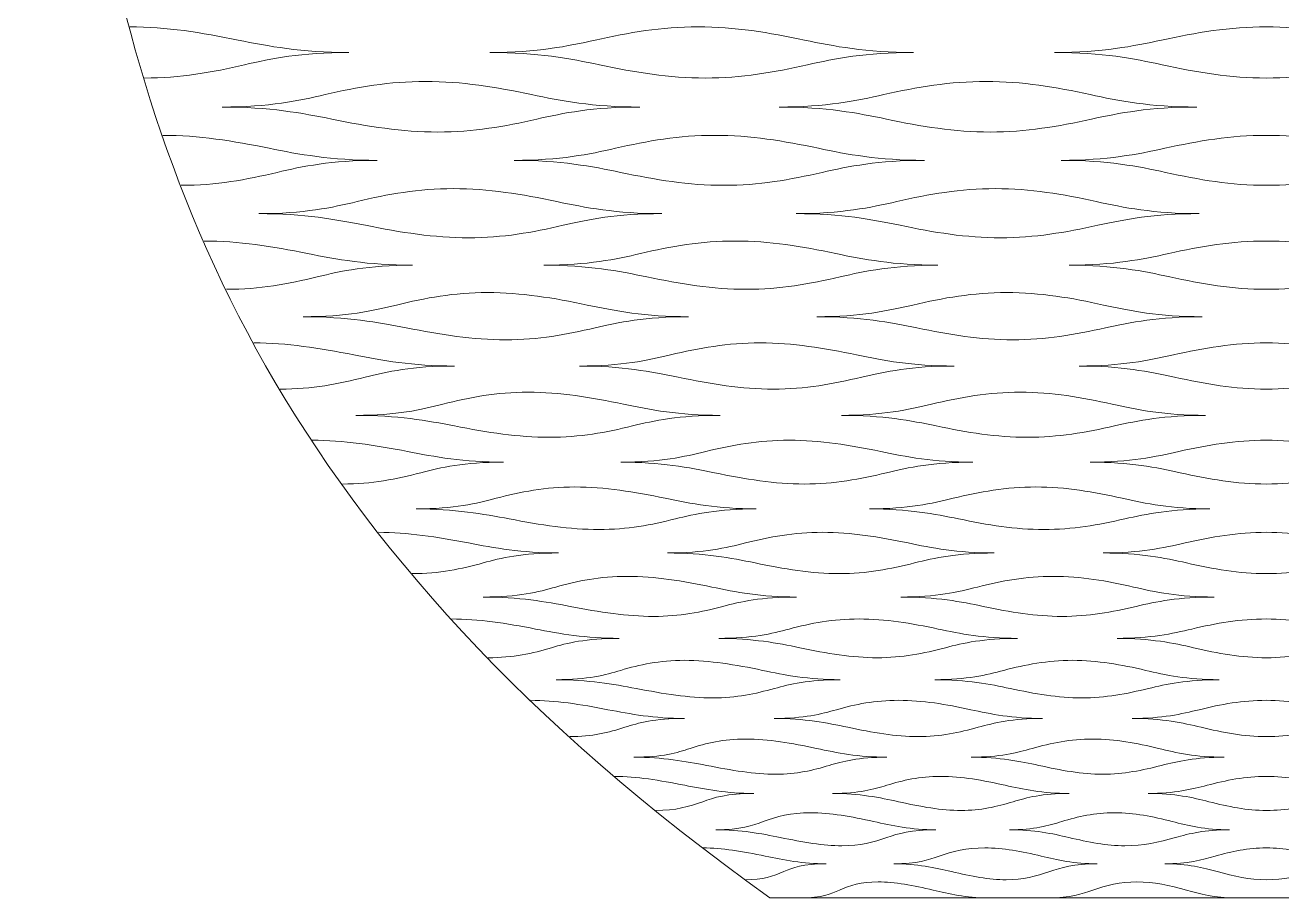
# Model space of a CAD drawing. Header units: centimetres. Extents: x -29.7 to 21.6, y -14.4 to 13.7.
# Drawn here: x 11.61 to 16.66, y -0.26 to 3.24 of the extents above; entities that cross this region are included whole.
import ezdxf

# ---------------------------------------------------------------- set-up
doc = ezdxf.new("R2010")
doc.units = ezdxf.units.CM
doc.header["$MEASUREMENT"] = 0
doc.layers.add('Layer 1', color=7, linetype='Continuous')

msp = doc.modelspace()

# ---------------------------------------------------------------- linework, layer by layer
at = {"layer": 'Layer 1', "color": 1, "lineweight": 9}
for points, knots in [([(11.61165, 9.70732), (11.61165, 6.85878), (11.61165, 5.4345), (11.86091, 4.0102), (11.86091, 4.0102), (12.11013, 2.58594), (12.60865, 1.16166), (14.6026, -0.26262)], [0, 0, 0, 0, 0.3333333, 0.3333333, 0.3333333, 0.3333333, 1, 1, 1, 1]), ([(12.03169, 3.23485), (12.17881, 3.23485), (12.321, 3.21186), (12.46737, 3.18174), (12.46737, 3.18174), (12.58715, 3.15708), (12.72003, 3.1321), (12.91139, 3.1321)], [0, 0, 0, 0, 0.3333333, 0.3333333, 0.3333333, 0.3333333, 1, 1, 1, 1]), ([(14.31417, 3.23485), (14.16705, 3.23485), (14.03466, 3.21186), (13.90116, 3.18174), (13.90116, 3.18174), (13.79191, 3.15708), (13.66971, 3.1321), (13.47835, 3.1321)], [0, 0, 0, 0, 0.3333333, 0.3333333, 0.3333333, 0.3333333, 1, 1, 1, 1]), ([(14.31417, 3.23485), (14.46125, 3.23485), (14.60017, 3.21186), (14.74225, 3.18174), (14.74225, 3.18174), (14.85853, 3.15708), (14.98784, 3.1321), (15.17924, 3.1321)], [0, 0, 0, 0, 0.3333333, 0.3333333, 0.3333333, 0.3333333, 1, 1, 1, 1]), ([(16.59661, 3.23485), (16.44953, 3.23485), (16.31384, 3.21186), (16.17605, 3.18174), (16.17605, 3.18174), (16.0633, 3.15708), (15.93755, 3.1321), (15.74616, 3.1321)], [0, 0, 0, 0, 0.3333333, 0.3333333, 0.3333333, 0.3333333, 1, 1, 1, 1]), ([(16.59661, 3.23485), (16.74371, 3.23485), (16.87937, 3.21186), (17.01716, 3.18174), (17.01716, 3.18174), (17.12991, 3.15708), (17.25569, 3.1321), (17.44705, 3.1321)], [0, 0, 0, 0, 0.3333333, 0.3333333, 0.3333333, 0.3333333, 1, 1, 1, 1]), ([(12.0902, 3.02936), (12.23542, 3.02936), (12.36306, 3.05235), (12.49303, 3.08247), (12.49303, 3.08247), (12.59936, 3.10714), (12.72003, 3.1321), (12.91139, 3.1321)], [0, 0, 0, 0, 0.3333333, 0.3333333, 0.3333333, 0.3333333, 1, 1, 1, 1]), ([(14.34342, 3.02936), (14.19821, 3.02936), (14.06072, 3.05235), (13.91792, 3.08247), (13.91792, 3.08247), (13.80104, 3.10714), (13.66971, 3.1321), (13.47835, 3.1321)], [0, 0, 0, 0, 0.3333333, 0.3333333, 0.3333333, 0.3333333, 1, 1, 1, 1]), ([(14.34342, 3.02936), (14.48861, 3.02936), (14.61958, 3.05235), (14.75377, 3.08247), (14.75377, 3.08247), (14.86364, 3.10714), (14.98784, 3.1321), (15.17924, 3.1321)], [0, 0, 0, 0, 0.3333333, 0.3333333, 0.3333333, 0.3333333, 1, 1, 1, 1]), ([(16.59661, 3.02936), (16.45139, 3.02936), (16.31721, 3.05235), (16.17866, 3.08247), (16.17866, 3.08247), (16.06533, 3.10714), (15.93755, 3.1321), (15.74616, 3.1321)], [0, 0, 0, 0, 0.3333333, 0.3333333, 0.3333333, 0.3333333, 1, 1, 1, 1]), ([(16.59661, 3.02936), (16.74181, 3.02936), (16.87603, 3.05235), (17.01454, 3.08247), (17.01454, 3.08247), (17.12787, 3.10714), (17.25569, 3.1321), (17.44705, 3.1321)], [0, 0, 0, 0, 0.3333333, 0.3333333, 0.3333333, 0.3333333, 1, 1, 1, 1]), ([(12.40293, 2.91289), (12.59167, 2.91289), (12.71034, 2.93786), (12.81628, 2.96254), (12.81628, 2.96254), (12.94572, 2.99265), (13.07461, 3.01564), (13.21969, 3.01566), (13.21969, 3.01566), (13.36477, 3.01566), (13.50351, 2.99266), (13.64585, 2.96254), (13.64585, 2.96254), (13.76233, 2.93786), (13.89167, 2.91289), (14.08042, 2.91289)], [0, 0, 0, 0, 0.2, 0.2, 0.2, 0.2, 0.4, 0.4, 0.4, 0.4, 0.6, 0.6, 0.6, 0.6, 1, 1, 1, 1]), ([(14.63955, 2.91289), (14.8283, 2.91289), (14.95053, 2.93786), (15.05998, 2.96254), (15.05998, 2.96254), (15.19374, 2.99265), (15.3259, 3.01564), (15.47095, 3.01566), (15.47095, 3.01566), (15.61606, 3.01566), (15.75152, 2.99266), (15.88954, 2.96254), (15.88954, 2.96254), (16.00249, 2.93786), (16.12829, 2.91289), (16.31704, 2.91289)], [0, 0, 0, 0, 0.2, 0.2, 0.2, 0.2, 0.4, 0.4, 0.4, 0.4, 0.6, 0.6, 0.6, 0.6, 1, 1, 1, 1]), ([(12.40293, 2.91289), (12.59167, 2.91289), (12.72465, 2.8885), (12.84312, 2.86444), (12.84312, 2.86444), (12.98788, 2.83501), (13.12618, 2.81258), (13.26915, 2.81254), (13.26915, 2.81254), (13.41213, 2.81254), (13.53814, 2.83501), (13.6668, 2.86444), (13.6668, 2.86444), (13.77205, 2.8885), (13.89167, 2.91289), (14.08042, 2.91289)], [0, 0, 0, 0, 0.2, 0.2, 0.2, 0.2, 0.4, 0.4, 0.4, 0.4, 0.6, 0.6, 0.6, 0.6, 1, 1, 1, 1]), ([(14.63955, 2.91289), (14.8283, 2.91289), (14.95682, 2.8885), (15.07088, 2.86444), (15.07088, 2.86444), (15.21026, 2.83501), (15.34445, 2.81258), (15.48744, 2.81254), (15.48744, 2.81254), (15.6304, 2.81254), (15.76053, 2.83501), (15.89459, 2.86444), (15.89459, 2.86444), (16.00425, 2.8885), (16.12829, 2.91289), (16.31704, 2.91289)], [0, 0, 0, 0, 0.2, 0.2, 0.2, 0.2, 0.4, 0.4, 0.4, 0.4, 0.6, 0.6, 0.6, 0.6, 1, 1, 1, 1]), ([(12.16493, 2.79919), (12.30771, 2.79919), (12.4476, 2.77674), (12.59176, 2.74731), (12.59176, 2.74731), (12.70972, 2.72323), (12.84024, 2.69884), (13.02568, 2.69884)], [0, 0, 0, 0, 0.3333333, 0.3333333, 0.3333333, 0.3333333, 1, 1, 1, 1]), ([(14.38076, 2.79919), (14.23797, 2.79919), (14.11039, 2.77674), (13.98236, 2.74731), (13.98236, 2.74731), (13.87759, 2.72323), (13.76047, 2.69884), (13.57506, 2.69884)], [0, 0, 0, 0, 0.3333333, 0.3333333, 0.3333333, 0.3333333, 1, 1, 1, 1]), ([(14.38076, 2.79919), (14.52356, 2.79919), (14.65935, 2.77674), (14.79811, 2.74731), (14.79811, 2.74731), (14.91169, 2.72323), (15.03772, 2.69884), (15.22316, 2.69884)], [0, 0, 0, 0, 0.3333333, 0.3333333, 0.3333333, 0.3333333, 1, 1, 1, 1]), ([(16.59661, 2.79919), (16.45381, 2.79919), (16.32214, 2.77674), (16.18874, 2.74731), (16.18874, 2.74731), (16.07956, 2.72323), (15.95798, 2.69884), (15.77254, 2.69884)], [0, 0, 0, 0, 0.3333333, 0.3333333, 0.3333333, 0.3333333, 1, 1, 1, 1]), ([(16.59661, 2.79919), (16.73943, 2.79919), (16.87109, 2.77674), (17.00449, 2.74731), (17.00449, 2.74731), (17.11367, 2.72323), (17.23522, 2.69884), (17.42066, 2.69884)], [0, 0, 0, 0, 0.3333333, 0.3333333, 0.3333333, 0.3333333, 1, 1, 1, 1]), ([(12.23827, 2.5985), (12.3787, 2.5985), (12.50035, 2.62095), (12.62391, 2.65039), (12.62391, 2.65039), (12.72504, 2.67447), (12.84024, 2.69884), (13.02568, 2.69884)], [0, 0, 0, 0, 0.3333333, 0.3333333, 0.3333333, 0.3333333, 1, 1, 1, 1]), ([(14.41742, 2.5985), (14.27702, 2.5985), (14.14306, 2.62095), (14.00335, 2.65039), (14.00335, 2.65039), (13.88905, 2.67447), (13.76047, 2.69884), (13.57506, 2.69884)], [0, 0, 0, 0, 0.3333333, 0.3333333, 0.3333333, 0.3333333, 1, 1, 1, 1]), ([(14.41742, 2.5985), (14.55789, 2.5985), (14.68363, 2.62095), (14.81255, 2.65039), (14.81255, 2.65039), (14.91806, 2.67447), (15.03772, 2.69884), (15.22316, 2.69884)], [0, 0, 0, 0, 0.3333333, 0.3333333, 0.3333333, 0.3333333, 1, 1, 1, 1]), ([(16.59661, 2.5985), (16.45617, 2.5985), (16.32633, 2.62095), (16.19202, 2.65039), (16.19202, 2.65039), (16.08209, 2.67447), (15.95798, 2.69884), (15.77254, 2.69884)], [0, 0, 0, 0, 0.3333333, 0.3333333, 0.3333333, 0.3333333, 1, 1, 1, 1]), ([(16.59661, 2.5985), (16.73707, 2.5985), (16.8669, 2.62095), (17.00122, 2.65039), (17.00122, 2.65039), (17.11112, 2.67447), (17.23522, 2.69884), (17.42066, 2.69884)], [0, 0, 0, 0, 0.3333333, 0.3333333, 0.3333333, 0.3333333, 1, 1, 1, 1]), ([(12.54965, 2.4848), (12.73178, 2.4848), (12.84446, 2.50919), (12.9451, 2.53327), (12.9451, 2.53327), (13.06803, 2.56268), (13.19122, 2.58515), (13.3315, 2.58515), (13.3315, 2.58515), (13.47176, 2.58515), (13.6073, 2.5627), (13.74642, 2.53327), (13.74642, 2.53327), (13.86022, 2.50919), (13.98629, 2.4848), (14.16842, 2.4848)], [0, 0, 0, 0, 0.2, 0.2, 0.2, 0.2, 0.4, 0.4, 0.4, 0.4, 0.6, 0.6, 0.6, 0.6, 1, 1, 1, 1]), ([(14.70805, 2.4848), (14.89015, 2.4848), (15.00731, 2.50919), (15.11235, 2.53327), (15.11235, 2.53327), (15.24067, 2.56268), (15.36795, 2.58515), (15.50823, 2.58515), (15.50823, 2.58515), (15.6485, 2.58515), (15.7799, 2.5627), (15.91363, 2.53327), (15.91363, 2.53327), (16.02307, 2.50919), (16.14469, 2.4848), (16.32683, 2.4848)], [0, 0, 0, 0, 0.2, 0.2, 0.2, 0.2, 0.4, 0.4, 0.4, 0.4, 0.6, 0.6, 0.6, 0.6, 1, 1, 1, 1]), ([(12.54965, 2.4848), (12.73178, 2.4848), (12.86213, 2.46124), (12.97826, 2.43796), (12.97826, 2.43796), (13.12013, 2.40949), (13.25491, 2.38782), (13.39256, 2.38782), (13.39256, 2.38782), (13.53022, 2.3878), (13.65004, 2.40949), (13.77225, 2.43796), (13.77225, 2.43796), (13.87226, 2.46124), (13.98629, 2.4848), (14.16842, 2.4848)], [0, 0, 0, 0, 0.2, 0.2, 0.2, 0.2, 0.4, 0.4, 0.4, 0.4, 0.6, 0.6, 0.6, 0.6, 1, 1, 1, 1]), ([(14.70805, 2.4848), (14.89015, 2.4848), (15.01508, 2.46124), (15.12579, 2.43796), (15.12579, 2.43796), (15.26113, 2.40949), (15.39092, 2.38782), (15.52858, 2.38782), (15.52858, 2.38782), (15.66623, 2.3878), (15.79106, 2.40949), (15.91985, 2.43796), (15.91985, 2.43796), (16.0252, 2.46124), (16.14469, 2.4848), (16.32683, 2.4848)], [0, 0, 0, 0, 0.2, 0.2, 0.2, 0.2, 0.4, 0.4, 0.4, 0.4, 0.6, 0.6, 0.6, 0.6, 1, 1, 1, 1]), ([(12.33056, 2.37487), (12.46805, 2.37487), (12.60473, 2.35317), (12.74589, 2.32473), (12.74589, 2.32473), (12.86142, 2.30146), (12.98873, 2.27788), (13.1668, 2.27788)], [0, 0, 0, 0, 0.3333333, 0.3333333, 0.3333333, 0.3333333, 1, 1, 1, 1]), ([(14.4636, 2.37487), (14.32611, 2.37487), (14.20442, 2.35317), (14.083, 2.32473), (14.083, 2.32473), (13.98358, 2.30146), (13.87259, 2.27788), (13.69448, 2.27788)], [0, 0, 0, 0, 0.3333333, 0.3333333, 0.3333333, 0.3333333, 1, 1, 1, 1]), ([(14.4636, 2.37487), (14.60106, 2.37487), (14.73275, 2.35317), (14.86733, 2.32473), (14.86733, 2.32473), (14.97747, 2.30146), (15.09935, 2.27788), (15.27746, 2.27788)], [0, 0, 0, 0, 0.3333333, 0.3333333, 0.3333333, 0.3333333, 1, 1, 1, 1]), ([(16.59661, 2.37487), (16.45915, 2.37487), (16.33246, 2.35317), (16.20442, 2.32473), (16.20442, 2.32473), (16.09966, 2.30146), (15.98321, 2.27788), (15.80514, 2.27788)], [0, 0, 0, 0, 0.3333333, 0.3333333, 0.3333333, 0.3333333, 1, 1, 1, 1]), ([(16.59661, 2.37487), (16.73409, 2.37487), (16.86078, 2.35317), (16.98878, 2.32473), (16.98878, 2.32473), (17.09354, 2.30146), (17.20999, 2.27788), (17.3881, 2.27788)], [0, 0, 0, 0, 0.3333333, 0.3333333, 0.3333333, 0.3333333, 1, 1, 1, 1]), ([(12.42011, 2.18089), (12.55465, 2.18089), (12.66914, 2.20258), (12.78512, 2.23103), (12.78512, 2.23103), (12.88004, 2.25429), (12.98873, 2.27788), (13.1668, 2.27788)], [0, 0, 0, 0, 0.3333333, 0.3333333, 0.3333333, 0.3333333, 1, 1, 1, 1]), ([(14.50834, 2.18089), (14.37376, 2.18089), (14.24428, 2.20258), (14.1086, 2.23103), (14.1086, 2.23103), (13.99755, 2.25429), (13.87259, 2.27788), (13.69448, 2.27788)], [0, 0, 0, 0, 0.3333333, 0.3333333, 0.3333333, 0.3333333, 1, 1, 1, 1]), ([(14.50834, 2.18089), (14.64295, 2.18089), (14.76238, 2.20258), (14.88498, 2.23103), (14.88498, 2.23103), (14.98526, 2.25429), (15.09935, 2.27788), (15.27746, 2.27788)], [0, 0, 0, 0, 0.3333333, 0.3333333, 0.3333333, 0.3333333, 1, 1, 1, 1]), ([(16.59661, 2.18089), (16.46203, 2.18089), (16.33756, 2.20258), (16.20842, 2.23103), (16.20842, 2.23103), (16.10277, 2.25429), (15.98321, 2.27788), (15.80514, 2.27788)], [0, 0, 0, 0, 0.3333333, 0.3333333, 0.3333333, 0.3333333, 1, 1, 1, 1]), ([(16.59661, 2.18089), (16.73121, 2.18089), (16.85567, 2.20258), (16.98479, 2.23103), (16.98479, 2.23103), (17.09047, 2.25429), (17.20999, 2.27788), (17.3881, 2.27788)], [0, 0, 0, 0, 0.3333333, 0.3333333, 0.3333333, 0.3333333, 1, 1, 1, 1]), ([(12.72866, 2.07095), (12.90271, 2.07095), (13.00836, 2.09451), (13.10269, 2.11781), (13.10269, 2.11781), (13.21792, 2.14623), (13.33427, 2.16796), (13.46866, 2.16796), (13.46866, 2.16796), (13.60307, 2.16796), (13.73445, 2.14626), (13.86939, 2.11781), (13.86939, 2.11781), (13.97984, 2.09451), (14.10176, 2.07095), (14.27583, 2.07095)], [0, 0, 0, 0, 0.2, 0.2, 0.2, 0.2, 0.4, 0.4, 0.4, 0.4, 0.6, 0.6, 0.6, 0.6, 1, 1, 1, 1]), ([(14.79157, 2.07095), (14.96566, 2.07095), (15.0767, 2.09451), (15.1764, 2.11781), (15.1764, 2.11781), (15.2982, 2.14623), (15.41957, 2.16796), (15.55392, 2.16796), (15.55392, 2.16796), (15.68833, 2.16796), (15.81469, 2.14626), (15.94312, 2.11781), (15.94312, 2.11781), (16.04818, 2.09451), (16.16469, 2.07095), (16.33874, 2.07095)], [0, 0, 0, 0, 0.2, 0.2, 0.2, 0.2, 0.4, 0.4, 0.4, 0.4, 0.6, 0.6, 0.6, 0.6, 1, 1, 1, 1]), ([(12.72866, 2.07095), (12.90271, 2.07095), (13.02951, 2.04839), (13.14242, 2.02611), (13.14242, 2.02611), (13.28037, 1.9989), (13.41063, 1.97814), (13.54187, 1.97814), (13.54187, 1.97814), (13.67311, 1.97814), (13.7857, 1.99889), (13.90041, 2.02611), (13.90041, 2.02611), (13.99427, 2.04839), (14.10176, 2.07095), (14.27583, 2.07095)], [0, 0, 0, 0, 0.2, 0.2, 0.2, 0.2, 0.4, 0.4, 0.4, 0.4, 0.6, 0.6, 0.6, 0.6, 1, 1, 1, 1]), ([(14.79157, 2.07095), (14.96566, 2.07095), (15.08599, 2.04839), (15.19255, 2.02611), (15.19255, 2.02611), (15.32275, 1.9989), (15.44712, 1.97814), (15.57836, 1.97814), (15.57836, 1.97814), (15.7096, 1.97814), (15.82808, 1.99889), (15.95055, 2.02611), (15.95055, 2.02611), (16.05076, 2.04839), (16.16469, 2.07095), (16.33874, 2.07095)], [0, 0, 0, 0, 0.2, 0.2, 0.2, 0.2, 0.4, 0.4, 0.4, 0.4, 0.6, 0.6, 0.6, 0.6, 1, 1, 1, 1]), ([(12.53072, 1.96575), (12.66174, 1.96575), (12.79425, 1.94498), (12.93133, 1.91778), (12.93133, 1.91778), (13.04351, 1.8955), (13.16671, 1.87294), (13.33601, 1.87294)], [0, 0, 0, 0, 0.3333333, 0.3333333, 0.3333333, 0.3333333, 1, 1, 1, 1]), ([(14.56366, 1.96575), (14.43264, 1.96575), (14.31786, 1.94498), (14.20403, 1.91778), (14.20403, 1.91778), (14.11089, 1.8955), (14.007, 1.87294), (13.83767, 1.87294)], [0, 0, 0, 0, 0.3333333, 0.3333333, 0.3333333, 0.3333333, 1, 1, 1, 1]), ([(14.56366, 1.96575), (14.6947, 1.96575), (14.82129, 1.94498), (14.95063, 1.91778), (14.95063, 1.91778), (15.05644, 1.8955), (15.17322, 1.87294), (15.34255, 1.87294)], [0, 0, 0, 0, 0.3333333, 0.3333333, 0.3333333, 0.3333333, 1, 1, 1, 1]), ([(16.59661, 1.96575), (16.46559, 1.96575), (16.34489, 1.94498), (16.22334, 1.91778), (16.22334, 1.91778), (16.12381, 1.8955), (16.01349, 1.87294), (15.84418, 1.87294)], [0, 0, 0, 0, 0.3333333, 0.3333333, 0.3333333, 0.3333333, 1, 1, 1, 1]), ([(16.59661, 1.96575), (16.72761, 1.96575), (16.84831, 1.94498), (16.9699, 1.91778), (16.9699, 1.91778), (17.06939, 1.8955), (17.17975, 1.87294), (17.34905, 1.87294)], [0, 0, 0, 0, 0.3333333, 0.3333333, 0.3333333, 0.3333333, 1, 1, 1, 1]), ([(12.63648, 1.78011), (12.76408, 1.78011), (12.87032, 1.80088), (12.9777, 1.8281), (12.9777, 1.8281), (13.06557, 1.85036), (13.16671, 1.87294), (13.33601, 1.87294)], [0, 0, 0, 0, 0.3333333, 0.3333333, 0.3333333, 0.3333333, 1, 1, 1, 1]), ([(14.61654, 1.78011), (14.4889, 1.78011), (14.36492, 1.80088), (14.23431, 1.8281), (14.23431, 1.8281), (14.12738, 1.85036), (14.007, 1.87294), (13.83767, 1.87294)], [0, 0, 0, 0, 0.3333333, 0.3333333, 0.3333333, 0.3333333, 1, 1, 1, 1]), ([(14.61654, 1.78011), (14.74415, 1.78011), (14.8563, 1.80088), (14.97145, 1.8281), (14.97145, 1.8281), (15.06563, 1.85036), (15.17322, 1.87294), (15.34255, 1.87294)], [0, 0, 0, 0, 0.3333333, 0.3333333, 0.3333333, 0.3333333, 1, 1, 1, 1]), ([(16.59661, 1.78011), (16.469, 1.78011), (16.35092, 1.80088), (16.22802, 1.8281), (16.22802, 1.8281), (16.12748, 1.85036), (16.01349, 1.87294), (15.84418, 1.87294)], [0, 0, 0, 0, 0.3333333, 0.3333333, 0.3333333, 0.3333333, 1, 1, 1, 1]), ([(16.59661, 1.78011), (16.72421, 1.78011), (16.84229, 1.80088), (16.96519, 1.8281), (16.96519, 1.8281), (17.06573, 1.85036), (17.17975, 1.87294), (17.34905, 1.87294)], [0, 0, 0, 0, 0.3333333, 0.3333333, 0.3333333, 0.3333333, 1, 1, 1, 1]), ([(12.94016, 1.67491), (13.10472, 1.67491), (13.20225, 1.69746), (13.28944, 1.71975), (13.28944, 1.71975), (13.39591, 1.74697), (13.5044, 1.76774), (13.63177, 1.76774), (13.63177, 1.76774), (13.75916, 1.76774), (13.88538, 1.74697), (14.01515, 1.71975), (14.01515, 1.71975), (14.12135, 1.69746), (14.23817, 1.67491), (14.40273, 1.67491)], [0, 0, 0, 0, 0.2, 0.2, 0.2, 0.2, 0.4, 0.4, 0.4, 0.4, 0.6, 0.6, 0.6, 0.6, 1, 1, 1, 1]), ([(14.89028, 1.67491), (15.05484, 1.67491), (15.15878, 1.69746), (15.25232, 1.71975), (15.25232, 1.71975), (15.36654, 1.74697), (15.48093, 1.76774), (15.60831, 1.76774), (15.60831, 1.76774), (15.73569, 1.76774), (15.856, 1.74697), (15.97804, 1.71975), (15.97804, 1.71975), (16.0779, 1.69746), (16.18829, 1.67491), (16.35285, 1.67491)], [0, 0, 0, 0, 0.2, 0.2, 0.2, 0.2, 0.4, 0.4, 0.4, 0.4, 0.6, 0.6, 0.6, 0.6, 1, 1, 1, 1]), ([(12.94016, 1.67491), (13.10472, 1.67491), (13.22686, 1.6535), (13.33558, 1.63239), (13.33558, 1.63239), (13.46843, 1.60657), (13.59309, 1.58688), (13.71681, 1.58687), (13.71681, 1.58687), (13.84054, 1.58687), (13.94492, 1.60657), (14.05119, 1.63239), (14.05119, 1.63239), (14.13811, 1.65353), (14.23817, 1.67491), (14.40273, 1.67491)], [0, 0, 0, 0, 0.2, 0.2, 0.2, 0.2, 0.4, 0.4, 0.4, 0.4, 0.6, 0.6, 0.6, 0.6, 1, 1, 1, 1]), ([(14.89028, 1.67491), (15.05484, 1.67491), (15.16962, 1.6535), (15.27107, 1.63239), (15.27107, 1.63239), (15.39502, 1.60657), (15.51294, 1.58688), (15.63665, 1.58687), (15.63665, 1.58687), (15.7604, 1.58687), (15.87154, 1.60657), (15.98668, 1.63239), (15.98668, 1.63239), (16.08087, 1.65353), (16.18829, 1.67491), (16.35285, 1.67491)], [0, 0, 0, 0, 0.2, 0.2, 0.2, 0.2, 0.4, 0.4, 0.4, 0.4, 0.6, 0.6, 0.6, 0.6, 1, 1, 1, 1]), ([(12.76496, 1.57515), (12.88845, 1.57515), (13.01567, 1.55544), (13.14756, 1.52962), (13.14756, 1.52962), (13.25543, 1.5085), (13.37345, 1.48709), (13.53257, 1.48709)], [0, 0, 0, 0, 0.3333333, 0.3333333, 0.3333333, 0.3333333, 1, 1, 1, 1]), ([(14.68078, 1.57515), (14.55734, 1.57515), (14.45042, 1.55544), (14.34516, 1.52962), (14.34516, 1.52962), (14.25905, 1.5085), (14.16306, 1.48709), (14.00396, 1.48709)], [0, 0, 0, 0, 0.3333333, 0.3333333, 0.3333333, 0.3333333, 1, 1, 1, 1]), ([(14.68078, 1.57515), (14.80427, 1.57515), (14.92471, 1.55544), (15.04771, 1.52962), (15.04771, 1.52962), (15.14834, 1.5085), (15.25903, 1.48709), (15.41812, 1.48709)], [0, 0, 0, 0, 0.3333333, 0.3333333, 0.3333333, 0.3333333, 1, 1, 1, 1]), ([(16.59661, 1.57515), (16.47315, 1.57515), (16.35946, 1.55544), (16.24533, 1.52962), (16.24533, 1.52962), (16.15196, 1.5085), (16.04864, 1.48709), (15.88954, 1.48709)], [0, 0, 0, 0, 0.3333333, 0.3333333, 0.3333333, 0.3333333, 1, 1, 1, 1]), ([(16.59661, 1.57515), (16.72008, 1.57515), (16.83378, 1.55544), (16.94787, 1.52962), (16.94787, 1.52962), (17.04128, 1.5085), (17.14458, 1.48709), (17.30369, 1.48709)], [0, 0, 0, 0, 0.3333333, 0.3333333, 0.3333333, 0.3333333, 1, 1, 1, 1]), ([(12.88599, 1.39907), (13.00558, 1.39907), (13.10269, 1.41876), (13.20058, 1.44458), (13.20058, 1.44458), (13.28066, 1.46571), (13.37345, 1.48709), (13.53257, 1.48709)], [0, 0, 0, 0, 0.3333333, 0.3333333, 0.3333333, 0.3333333, 1, 1, 1, 1]), ([(14.7413, 1.39907), (14.62175, 1.39907), (14.50428, 1.41876), (14.37978, 1.44458), (14.37978, 1.44458), (14.27793, 1.46571), (14.16306, 1.48709), (14.00396, 1.48709)], [0, 0, 0, 0, 0.3333333, 0.3333333, 0.3333333, 0.3333333, 1, 1, 1, 1]), ([(14.7413, 1.39907), (14.86086, 1.39907), (14.9648, 1.41876), (15.07153, 1.44458), (15.07153, 1.44458), (15.15889, 1.46571), (15.25903, 1.48709), (15.41812, 1.48709)], [0, 0, 0, 0, 0.3333333, 0.3333333, 0.3333333, 0.3333333, 1, 1, 1, 1]), ([(16.59661, 1.39907), (16.47705, 1.39907), (16.36636, 1.41876), (16.25074, 1.44458), (16.25074, 1.44458), (16.15612, 1.46571), (16.04864, 1.48709), (15.88954, 1.48709)], [0, 0, 0, 0, 0.3333333, 0.3333333, 0.3333333, 0.3333333, 1, 1, 1, 1]), ([(16.59661, 1.39907), (16.71618, 1.39907), (16.82688, 1.41876), (16.94247, 1.44458), (16.94247, 1.44458), (17.03709, 1.46571), (17.14458, 1.48709), (17.30369, 1.48709)], [0, 0, 0, 0, 0.3333333, 0.3333333, 0.3333333, 0.3333333, 1, 1, 1, 1]), ([(13.18222, 1.29929), (13.33585, 1.29929), (13.42454, 1.32069), (13.50381, 1.34183), (13.50381, 1.34183), (13.60068, 1.36766), (13.70037, 1.38732), (13.81967, 1.38734), (13.81967, 1.38734), (13.93899, 1.38734), (14.05902, 1.36766), (14.18252, 1.34183), (14.18252, 1.34183), (14.28356, 1.32069), (14.39428, 1.29929), (14.54797, 1.29929)], [0, 0, 0, 0, 0.2, 0.2, 0.2, 0.2, 0.4, 0.4, 0.4, 0.4, 0.6, 0.6, 0.6, 0.6, 1, 1, 1, 1]), ([(15.00323, 1.29929), (15.15688, 1.29929), (15.25291, 1.32069), (15.33944, 1.34183), (15.33944, 1.34183), (15.44516, 1.36766), (15.55165, 1.38732), (15.67095, 1.38734), (15.67095, 1.38734), (15.79028, 1.38734), (15.90352, 1.36766), (16.01813, 1.34183), (16.01813, 1.34183), (16.11194, 1.32069), (16.21532, 1.29929), (16.36899, 1.29929)], [0, 0, 0, 0, 0.2, 0.2, 0.2, 0.2, 0.4, 0.4, 0.4, 0.4, 0.6, 0.6, 0.6, 0.6, 1, 1, 1, 1]), ([(13.18222, 1.29929), (13.33585, 1.29929), (13.45226, 1.27913), (13.55585, 1.25923), (13.55585, 1.25923), (13.68241, 1.23491), (13.80036, 1.21635), (13.91557, 1.21635), (13.91557, 1.21635), (14.03073, 1.21635), (14.12613, 1.23491), (14.22311, 1.25923), (14.22311, 1.25923), (14.30244, 1.27913), (14.39428, 1.29929), (14.54797, 1.29929)], [0, 0, 0, 0, 0.2, 0.2, 0.2, 0.2, 0.4, 0.4, 0.4, 0.4, 0.6, 0.6, 0.6, 0.6, 1, 1, 1, 1]), ([(15.00323, 1.29929), (15.15688, 1.29929), (15.26509, 1.27913), (15.36059, 1.25923), (15.36059, 1.25923), (15.4773, 1.23491), (15.58772, 1.21635), (15.70289, 1.21635), (15.70289, 1.21635), (15.8181, 1.21635), (15.92103, 1.23491), (16.02785, 1.25923), (16.02785, 1.25923), (16.1153, 1.27913), (16.21532, 1.29929), (16.36899, 1.29929)], [0, 0, 0, 0, 0.2, 0.2, 0.2, 0.2, 0.4, 0.4, 0.4, 0.4, 0.6, 0.6, 0.6, 0.6, 1, 1, 1, 1]), ([(13.03089, 1.20528), (13.14576, 1.20528), (13.26659, 1.18675), (13.39207, 1.16241), (13.39207, 1.16241), (13.49474, 1.14252), (13.60658, 1.12235), (13.75415, 1.12235)], [0, 0, 0, 0, 0.3333333, 0.3333333, 0.3333333, 0.3333333, 1, 1, 1, 1]), ([(14.81376, 1.20528), (14.69885, 1.20528), (14.60063, 1.18675), (14.50477, 1.16241), (14.50477, 1.16241), (14.42632, 1.14252), (14.33907, 1.12235), (14.19144, 1.12235)], [0, 0, 0, 0, 0.3333333, 0.3333333, 0.3333333, 0.3333333, 1, 1, 1, 1]), ([(14.81376, 1.20528), (14.92864, 1.20528), (15.04191, 1.18675), (15.15751, 1.16241), (15.15751, 1.16241), (15.25213, 1.14252), (15.35575, 1.12235), (15.50338, 1.12235)], [0, 0, 0, 0, 0.3333333, 0.3333333, 0.3333333, 0.3333333, 1, 1, 1, 1]), ([(16.59661, 1.20528), (16.4817, 1.20528), (16.37599, 1.18675), (16.27024, 1.16241), (16.27024, 1.16241), (16.18374, 1.14252), (16.08827, 1.12235), (15.94067, 1.12235)], [0, 0, 0, 0, 0.3333333, 0.3333333, 0.3333333, 0.3333333, 1, 1, 1, 1]), ([(16.59661, 1.20528), (16.71151, 1.20528), (16.81728, 1.18675), (16.923, 1.16241), (16.923, 1.16241), (17.0095, 1.14252), (17.10493, 1.12235), (17.25254, 1.12235)], [0, 0, 0, 0, 0.3333333, 0.3333333, 0.3333333, 0.3333333, 1, 1, 1, 1]), ([(13.16552, 1.03941), (13.27608, 1.03941), (13.36344, 1.05798), (13.45108, 1.0823), (13.45108, 1.0823), (13.52283, 1.10219), (13.60658, 1.12235), (13.75415, 1.12235)], [0, 0, 0, 0, 0.3333333, 0.3333333, 0.3333333, 0.3333333, 1, 1, 1, 1]), ([(14.88109, 1.03941), (14.7705, 1.03941), (14.66055, 1.05798), (14.5433, 1.0823), (14.5433, 1.0823), (14.44737, 1.10219), (14.33907, 1.12235), (14.19144, 1.12235)], [0, 0, 0, 0, 0.3333333, 0.3333333, 0.3333333, 0.3333333, 1, 1, 1, 1]), ([(14.88109, 1.03941), (14.99164, 1.03941), (15.08653, 1.05798), (15.18402, 1.0823), (15.18402, 1.0823), (15.26384, 1.10219), (15.35575, 1.12235), (15.50338, 1.12235)], [0, 0, 0, 0, 0.3333333, 0.3333333, 0.3333333, 0.3333333, 1, 1, 1, 1]), ([(16.59661, 1.03941), (16.48605, 1.03941), (16.38364, 1.05798), (16.27627, 1.0823), (16.27627, 1.0823), (16.18838, 1.10219), (16.08827, 1.12235), (15.94067, 1.12235)], [0, 0, 0, 0, 0.3333333, 0.3333333, 0.3333333, 0.3333333, 1, 1, 1, 1]), ([(16.59661, 1.03941), (16.70716, 1.03941), (16.80956, 1.05798), (16.91695, 1.0823), (16.91695, 1.0823), (17.00485, 1.10219), (17.10493, 1.12235), (17.25254, 1.12235)], [0, 0, 0, 0, 0.3333333, 0.3333333, 0.3333333, 0.3333333, 1, 1, 1, 1]), ([(13.45151, 0.9454), (13.59306, 0.9454), (13.67223, 0.96558), (13.74306, 0.98546), (13.74306, 0.98546), (13.82959, 1.0098), (13.91976, 1.02836), (14.03001, 1.02836), (14.03001, 1.02836), (14.14028, 1.02836), (14.25309, 1.0098), (14.36925, 0.98546), (14.36925, 0.98546), (14.46429, 0.96558), (14.56801, 0.9454), (14.70956, 0.9454)], [0, 0, 0, 0, 0.2, 0.2, 0.2, 0.2, 0.4, 0.4, 0.4, 0.4, 0.6, 0.6, 0.6, 0.6, 1, 1, 1, 1]), ([(15.1289, 0.9454), (15.27045, 0.9454), (15.35781, 0.96558), (15.43668, 0.98546), (15.43668, 0.98546), (15.5331, 1.0098), (15.63079, 1.02836), (15.74106, 1.02836), (15.74106, 1.02836), (15.85135, 1.02836), (15.9566, 1.0098), (16.06291, 0.98546), (16.06291, 0.98546), (16.14987, 0.96558), (16.2454, 0.9454), (16.38691, 0.9454)], [0, 0, 0, 0, 0.2, 0.2, 0.2, 0.2, 0.4, 0.4, 0.4, 0.4, 0.6, 0.6, 0.6, 0.6, 1, 1, 1, 1]), ([(13.45151, 0.9454), (13.59306, 0.9454), (13.70267, 0.92649), (13.80023, 0.90782), (13.80023, 0.90782), (13.91939, 0.88499), (14.02965, 0.86758), (14.1354, 0.86758), (14.1354, 0.86758), (14.24115, 0.86758), (14.32686, 0.88497), (14.41389, 0.90782), (14.41389, 0.90782), (14.48507, 0.92649), (14.56801, 0.9454), (14.70956, 0.9454)], [0, 0, 0, 0, 0.2, 0.2, 0.2, 0.2, 0.4, 0.4, 0.4, 0.4, 0.6, 0.6, 0.6, 0.6, 1, 1, 1, 1]), ([(15.1289, 0.9454), (15.27045, 0.9454), (15.37119, 0.92649), (15.45992, 0.90782), (15.45992, 0.90782), (15.56838, 0.88499), (15.67046, 0.86758), (15.77621, 0.86758), (15.77621, 0.86758), (15.88195, 0.86758), (15.97585, 0.88497), (16.07357, 0.90782), (16.07357, 0.90782), (16.15354, 0.92649), (16.2454, 0.9454), (16.38691, 0.9454)], [0, 0, 0, 0, 0.2, 0.2, 0.2, 0.2, 0.4, 0.4, 0.4, 0.4, 0.6, 0.6, 0.6, 0.6, 1, 1, 1, 1]), ([(13.32478, 0.85719), (13.4302, 0.85719), (13.54357, 0.83979), (13.66153, 0.81696), (13.66153, 0.81696), (13.75811, 0.79828), (13.86277, 0.77936), (13.99771, 0.77936)], [0, 0, 0, 0, 0.3333333, 0.3333333, 0.3333333, 0.3333333, 1, 1, 1, 1]), ([(14.96068, 0.85719), (14.8553, 0.85719), (14.76647, 0.83979), (14.68069, 0.81696), (14.68069, 0.81696), (14.61049, 0.79828), (14.5325, 0.77936), (14.39756, 0.77936)], [0, 0, 0, 0, 0.3333333, 0.3333333, 0.3333333, 0.3333333, 1, 1, 1, 1]), ([(14.96068, 0.85719), (15.06613, 0.85719), (15.17128, 0.83979), (15.27854, 0.81696), (15.27854, 0.81696), (15.36632, 0.79828), (15.46208, 0.77936), (15.59705, 0.77936)], [0, 0, 0, 0, 0.3333333, 0.3333333, 0.3333333, 0.3333333, 1, 1, 1, 1]), ([(16.59661, 0.85719), (16.49119, 0.85719), (16.39422, 0.83979), (16.2977, 0.81696), (16.2977, 0.81696), (16.2187, 0.79828), (16.13183, 0.77936), (15.99686, 0.77936)], [0, 0, 0, 0, 0.3333333, 0.3333333, 0.3333333, 0.3333333, 1, 1, 1, 1]), ([(16.59661, 0.85719), (16.70206, 0.85719), (16.79898, 0.83979), (16.89554, 0.81696), (16.89554, 0.81696), (16.97452, 0.79828), (17.06137, 0.77936), (17.19635, 0.77936)], [0, 0, 0, 0, 0.3333333, 0.3333333, 0.3333333, 0.3333333, 1, 1, 1, 1]), ([(13.47117, 0.70155), (13.57188, 0.70155), (13.64886, 0.71894), (13.72571, 0.74179), (13.72571, 0.74179), (13.78861, 0.76045), (13.86277, 0.77936), (13.99771, 0.77936)], [0, 0, 0, 0, 0.3333333, 0.3333333, 0.3333333, 0.3333333, 1, 1, 1, 1]), ([(15.0339, 0.70155), (14.93316, 0.70155), (14.83163, 0.71894), (14.72258, 0.74179), (14.72258, 0.74179), (14.63333, 0.76045), (14.5325, 0.77936), (14.39756, 0.77936)], [0, 0, 0, 0, 0.3333333, 0.3333333, 0.3333333, 0.3333333, 1, 1, 1, 1]), ([(15.0339, 0.70155), (15.1346, 0.70155), (15.21976, 0.71894), (15.30737, 0.74179), (15.30737, 0.74179), (15.37905, 0.76045), (15.46208, 0.77936), (15.59705, 0.77936)], [0, 0, 0, 0, 0.3333333, 0.3333333, 0.3333333, 0.3333333, 1, 1, 1, 1]), ([(16.59661, 0.70155), (16.49591, 0.70155), (16.40256, 0.71894), (16.30422, 0.74179), (16.30422, 0.74179), (16.22377, 0.76045), (16.13183, 0.77936), (15.99686, 0.77936)], [0, 0, 0, 0, 0.3333333, 0.3333333, 0.3333333, 0.3333333, 1, 1, 1, 1]), ([(16.59661, 0.70155), (16.69731, 0.70155), (16.79064, 0.71894), (16.889, 0.74179), (16.889, 0.74179), (16.96947, 0.76045), (17.06137, 0.77936), (17.19635, 0.77936)], [0, 0, 0, 0, 0.3333333, 0.3333333, 0.3333333, 0.3333333, 1, 1, 1, 1]), ([(13.74426, 0.61333), (13.87263, 0.61333), (13.94181, 0.63224), (14.00373, 0.65093), (14.00373, 0.65093), (14.0794, 0.67375), (14.15946, 0.69115), (14.2598, 0.69115), (14.2598, 0.69115), (14.36021, 0.69115), (14.46485, 0.67375), (14.57272, 0.65093), (14.57272, 0.65093), (14.66098, 0.63224), (14.75682, 0.61333), (14.8852, 0.61333)], [0, 0, 0, 0, 0.2, 0.2, 0.2, 0.2, 0.4, 0.4, 0.4, 0.4, 0.6, 0.6, 0.6, 0.6, 1, 1, 1, 1]), ([(15.26551, 0.61333), (15.39387, 0.61333), (15.47196, 0.63224), (15.54266, 0.65093), (15.54266, 0.65093), (15.62906, 0.67375), (15.71726, 0.69115), (15.81767, 0.69115), (15.81767, 0.69115), (15.91808, 0.69115), (16.0145, 0.67375), (16.11164, 0.65093), (16.11164, 0.65093), (16.19114, 0.63224), (16.2781, 0.61333), (16.40649, 0.61333)], [0, 0, 0, 0, 0.2, 0.2, 0.2, 0.2, 0.4, 0.4, 0.4, 0.4, 0.6, 0.6, 0.6, 0.6, 1, 1, 1, 1]), ([(13.74426, 0.61333), (13.87263, 0.61333), (13.97461, 0.59562), (14.06527, 0.57811), (14.06527, 0.57811), (14.17611, 0.55674), (14.27777, 0.54044), (14.37327, 0.54044), (14.37327, 0.54044), (14.46881, 0.54044), (14.54431, 0.55674), (14.62076, 0.57811), (14.62076, 0.57811), (14.68334, 0.59562), (14.75682, 0.61333), (14.8852, 0.61333)], [0, 0, 0, 0, 0.2, 0.2, 0.2, 0.2, 0.4, 0.4, 0.4, 0.4, 0.6, 0.6, 0.6, 0.6, 1, 1, 1, 1]), ([(15.26551, 0.61333), (15.39387, 0.61333), (15.48636, 0.59562), (15.56769, 0.57811), (15.56769, 0.57811), (15.66702, 0.55674), (15.75997, 0.54044), (15.85547, 0.54044), (15.85547, 0.54044), (15.95101, 0.54044), (16.03525, 0.55674), (16.12315, 0.57811), (16.12315, 0.57811), (16.1951, 0.59562), (16.2781, 0.61333), (16.40649, 0.61333)], [0, 0, 0, 0, 0.2, 0.2, 0.2, 0.2, 0.4, 0.4, 0.4, 0.4, 0.6, 0.6, 0.6, 0.6, 1, 1, 1, 1]), ([(13.64261, 0.53071), (13.73778, 0.53071), (13.84278, 0.51439), (13.95228, 0.49302), (13.95228, 0.49302), (14.04192, 0.47552), (14.13861, 0.45781), (14.25997, 0.45781)], [0, 0, 0, 0, 0.3333333, 0.3333333, 0.3333333, 0.3333333, 1, 1, 1, 1]), ([(15.1196, 0.53071), (15.02443, 0.53071), (14.94569, 0.51439), (14.87048, 0.49302), (14.87048, 0.49302), (14.80898, 0.47552), (14.74078, 0.45781), (14.61942, 0.45781)], [0, 0, 0, 0, 0.3333333, 0.3333333, 0.3333333, 0.3333333, 1, 1, 1, 1]), ([(15.1196, 0.53071), (15.21481, 0.53071), (15.31104, 0.51439), (15.40913, 0.49302), (15.40913, 0.49302), (15.48937, 0.47552), (15.57656, 0.45781), (15.69789, 0.45781)], [0, 0, 0, 0, 0.3333333, 0.3333333, 0.3333333, 0.3333333, 1, 1, 1, 1]), ([(16.59661, 0.53071), (16.50144, 0.53071), (16.41395, 0.51439), (16.32728, 0.49302), (16.32728, 0.49302), (16.25639, 0.47552), (16.17873, 0.45781), (16.05738, 0.45781)], [0, 0, 0, 0, 0.3333333, 0.3333333, 0.3333333, 0.3333333, 1, 1, 1, 1]), ([(16.59661, 0.53071), (16.69181, 0.53071), (16.77929, 0.51439), (16.86592, 0.49302), (16.86592, 0.49302), (16.93681, 0.47552), (17.01451, 0.45781), (17.13583, 0.45781)], [0, 0, 0, 0, 0.3333333, 0.3333333, 0.3333333, 0.3333333, 1, 1, 1, 1]), ([(13.79882, 0.38488), (13.88896, 0.38488), (13.95509, 0.40121), (14.02079, 0.42259), (14.02079, 0.42259), (14.07453, 0.44006), (14.13861, 0.45781), (14.25997, 0.45781)], [0, 0, 0, 0, 0.3333333, 0.3333333, 0.3333333, 0.3333333, 1, 1, 1, 1]), ([(15.19773, 0.38488), (15.10757, 0.38488), (15.0152, 0.40121), (14.91518, 0.42259), (14.91518, 0.42259), (14.83333, 0.44006), (14.74078, 0.45781), (14.61942, 0.45781)], [0, 0, 0, 0, 0.3333333, 0.3333333, 0.3333333, 0.3333333, 1, 1, 1, 1]), ([(15.19773, 0.38488), (15.28787, 0.38488), (15.36275, 0.40121), (15.43986, 0.42259), (15.43986, 0.42259), (15.50296, 0.44006), (15.57656, 0.45781), (15.69789, 0.45781)], [0, 0, 0, 0, 0.3333333, 0.3333333, 0.3333333, 0.3333333, 1, 1, 1, 1]), ([(16.59661, 0.38488), (16.50644, 0.38488), (16.42282, 0.40121), (16.33425, 0.42259), (16.33425, 0.42259), (16.2618, 0.44006), (16.17873, 0.45781), (16.05738, 0.45781)], [0, 0, 0, 0, 0.3333333, 0.3333333, 0.3333333, 0.3333333, 1, 1, 1, 1]), ([(16.59661, 0.38488), (16.68677, 0.38488), (16.77039, 0.40121), (16.85895, 0.42259), (16.85895, 0.42259), (16.9314, 0.44006), (17.01451, 0.45781), (17.13583, 0.45781)], [0, 0, 0, 0, 0.3333333, 0.3333333, 0.3333333, 0.3333333, 1, 1, 1, 1]), ([(14.05666, 0.30228), (14.17097, 0.30228), (14.22976, 0.31998), (14.28245, 0.33748), (14.28245, 0.33748), (14.34679, 0.35886), (14.41624, 0.37517), (14.50605, 0.37517), (14.50605, 0.37517), (14.59589, 0.37517), (14.69152, 0.35886), (14.79026, 0.33748), (14.79026, 0.33748), (14.87107, 0.31998), (14.95832, 0.30228), (15.07265, 0.30228)], [0, 0, 0, 0, 0.2, 0.2, 0.2, 0.2, 0.4, 0.4, 0.4, 0.4, 0.6, 0.6, 0.6, 0.6, 1, 1, 1, 1]), ([(15.41128, 0.30228), (15.52563, 0.30228), (15.59387, 0.31998), (15.65593, 0.33748), (15.65593, 0.33748), (15.73176, 0.35886), (15.80995, 0.37517), (15.89975, 0.37517), (15.89975, 0.37517), (15.98957, 0.37517), (16.07649, 0.35886), (16.16378, 0.33748), (16.16378, 0.33748), (16.23519, 0.31998), (16.31298, 0.30228), (16.42727, 0.30228)], [0, 0, 0, 0, 0.2, 0.2, 0.2, 0.2, 0.4, 0.4, 0.4, 0.4, 0.6, 0.6, 0.6, 0.6, 1, 1, 1, 1]), ([(14.05666, 0.30228), (14.17097, 0.30228), (14.26451, 0.28566), (14.34767, 0.26927), (14.34767, 0.26927), (14.44923, 0.24924), (14.5416, 0.23398), (14.62623, 0.23396), (14.62623, 0.23396), (14.7109, 0.23396), (14.77569, 0.24924), (14.84119, 0.26927), (14.84119, 0.26927), (14.89473, 0.28566), (14.95832, 0.30228), (15.07265, 0.30228)], [0, 0, 0, 0, 0.2, 0.2, 0.2, 0.2, 0.4, 0.4, 0.4, 0.4, 0.6, 0.6, 0.6, 0.6, 1, 1, 1, 1]), ([(15.41128, 0.30228), (15.52563, 0.30228), (15.60916, 0.28566), (15.68244, 0.26927), (15.68244, 0.26927), (15.77202, 0.24924), (15.85514, 0.23398), (15.93981, 0.23396), (15.93981, 0.23396), (16.02445, 0.23396), (16.09845, 0.24924), (16.17595, 0.26927), (16.17595, 0.26927), (16.23941, 0.28566), (16.31298, 0.30228), (16.42727, 0.30228)], [0, 0, 0, 0, 0.2, 0.2, 0.2, 0.2, 0.4, 0.4, 0.4, 0.4, 0.6, 0.6, 0.6, 0.6, 1, 1, 1, 1]), ([(13.98043, 0.22484), (14.06474, 0.22484), (14.16057, 0.20957), (14.26081, 0.18953), (14.26081, 0.18953), (14.34283, 0.17315), (14.43081, 0.15654), (14.53773, 0.15654)], [0, 0, 0, 0, 0.3333333, 0.3333333, 0.3333333, 0.3333333, 1, 1, 1, 1]), ([(15.28851, 0.22484), (15.20421, 0.22484), (15.13597, 0.20957), (15.07189, 0.18953), (15.07189, 0.18953), (15.01939, 0.17315), (14.9614, 0.15654), (14.85448, 0.15654)], [0, 0, 0, 0, 0.3333333, 0.3333333, 0.3333333, 0.3333333, 1, 1, 1, 1]), ([(15.28851, 0.22484), (15.37283, 0.22484), (15.45943, 0.20957), (15.54766, 0.18953), (15.54766, 0.18953), (15.61986, 0.17315), (15.69782, 0.15654), (15.80474, 0.15654)], [0, 0, 0, 0, 0.3333333, 0.3333333, 0.3333333, 0.3333333, 1, 1, 1, 1]), ([(16.59661, 0.22484), (16.51229, 0.22484), (16.4349, 0.20957), (16.35874, 0.18953), (16.35874, 0.18953), (16.29639, 0.17315), (16.22838, 0.15654), (16.12149, 0.15654)], [0, 0, 0, 0, 0.3333333, 0.3333333, 0.3333333, 0.3333333, 1, 1, 1, 1]), ([(16.59661, 0.22484), (16.68092, 0.22484), (16.75834, 0.20957), (16.8345, 0.18953), (16.8345, 0.18953), (16.89684, 0.17315), (16.96483, 0.15654), (17.07171, 0.15654)], [0, 0, 0, 0, 0.3333333, 0.3333333, 0.3333333, 0.3333333, 1, 1, 1, 1]), ([(14.14476, 0.08824), (14.22376, 0.08824), (14.27872, 0.10351), (14.33285, 0.12355), (14.33285, 0.12355), (14.3771, 0.13995), (14.43081, 0.15654), (14.53773, 0.15654)], [0, 0, 0, 0, 0.3333333, 0.3333333, 0.3333333, 0.3333333, 1, 1, 1, 1]), ([(15.3707, 0.08824), (15.29166, 0.08824), (15.20915, 0.10351), (15.11889, 0.12355), (15.11889, 0.12355), (15.04502, 0.13995), (14.9614, 0.15654), (14.85448, 0.15654)], [0, 0, 0, 0, 0.3333333, 0.3333333, 0.3333333, 0.3333333, 1, 1, 1, 1]), ([(15.3707, 0.08824), (15.44971, 0.08824), (15.51385, 0.10351), (15.58, 0.12355), (15.58, 0.12355), (15.63413, 0.13995), (15.69782, 0.15654), (15.80474, 0.15654)], [0, 0, 0, 0, 0.3333333, 0.3333333, 0.3333333, 0.3333333, 1, 1, 1, 1]), ([(16.59661, 0.08824), (16.51759, 0.08824), (16.44425, 0.10351), (16.36607, 0.12355), (16.36607, 0.12355), (16.30209, 0.13995), (16.22838, 0.15654), (16.12149, 0.15654)], [0, 0, 0, 0, 0.3333333, 0.3333333, 0.3333333, 0.3333333, 1, 1, 1, 1]), ([(16.59661, 0.08824), (16.67565, 0.08824), (16.74895, 0.10351), (16.82717, 0.12355), (16.82717, 0.12355), (16.89115, 0.13995), (16.96483, 0.15654), (17.07171, 0.15654)], [0, 0, 0, 0, 0.3333333, 0.3333333, 0.3333333, 0.3333333, 1, 1, 1, 1]), ([(14.38528, 0.01083), (14.48481, 0.01083), (14.53292, 0.02743), (14.57609, 0.04382), (14.57609, 0.04382), (14.62884, 0.06385), (14.68727, 0.07914), (14.76591, 0.07914), (14.76591, 0.07914), (14.84456, 0.07914), (14.93057, 0.06385), (15.01946, 0.04382), (15.01946, 0.04382), (15.09222, 0.02743), (15.17031, 0.01083), (15.2698, 0.01083)], [0, 0, 0, 0, 0.2, 0.2, 0.2, 0.2, 0.4, 0.4, 0.4, 0.4, 0.6, 0.6, 0.6, 0.6, 1, 1, 1, 1]), ([(15.56468, 0.01083), (15.66417, 0.01083), (15.7223, 0.02743), (15.77528, 0.04382), (15.77528, 0.04382), (15.84012, 0.06385), (15.9077, 0.07914), (15.98636, 0.07914), (15.98636, 0.07914), (16.06503, 0.07914), (16.14184, 0.06385), (16.2187, 0.04382), (16.2187, 0.04382), (16.2816, 0.02743), (16.34967, 0.01083), (16.44919, 0.01083)], [0, 0, 0, 0, 0.2, 0.2, 0.2, 0.2, 0.4, 0.4, 0.4, 0.4, 0.6, 0.6, 0.6, 0.6, 1, 1, 1, 1]), ([(14.38528, 0.01083), (14.48481, 0.01083), (14.56928, -0.00475), (14.64429, -0.02013), (14.64429, -0.02013), (14.73599, -0.03892), (14.81841, -0.05325), (14.89165, -0.05325), (14.89165, -0.05325), (14.96491, -0.05325), (15.01861, -0.03893), (15.07274, -0.02013), (15.07274, -0.02013), (15.11699, -0.00475), (15.17031, 0.01083), (15.2698, 0.01083)], [0, 0, 0, 0, 0.2, 0.2, 0.2, 0.2, 0.4, 0.4, 0.4, 0.4, 0.6, 0.6, 0.6, 0.6, 1, 1, 1, 1]), ([(15.56468, 0.01083), (15.66417, 0.01083), (15.73824, -0.00475), (15.80304, -0.02013), (15.80304, -0.02013), (15.88222, -0.03892), (15.95503, -0.05325), (16.02828, -0.05325), (16.02828, -0.05325), (16.10156, -0.05325), (16.16482, -0.03893), (16.23145, -0.02013), (16.23145, -0.02013), (16.28598, -0.00475), (16.34967, 0.01083), (16.44919, 0.01083)], [0, 0, 0, 0, 0.2, 0.2, 0.2, 0.2, 0.4, 0.4, 0.4, 0.4, 0.6, 0.6, 0.6, 0.6, 1, 1, 1, 1]), ([(14.33474, -0.06182), (14.40764, -0.06182), (14.49364, -0.07614), (14.58395, -0.09494), (14.58395, -0.09494), (14.65785, -0.11033), (14.73649, -0.12591), (14.82832, -0.12591)], [0, 0, 0, 0, 0.3333333, 0.3333333, 0.3333333, 0.3333333, 1, 1, 1, 1]), ([(15.46568, -0.06182), (15.39279, -0.06182), (15.33548, -0.07614), (15.2828, -0.09494), (15.2828, -0.09494), (15.23966, -0.11033), (15.19217, -0.12591), (15.10037, -0.12591)], [0, 0, 0, 0, 0.3333333, 0.3333333, 0.3333333, 0.3333333, 1, 1, 1, 1]), ([(15.46568, -0.06182), (15.53856, -0.06182), (15.61502, -0.07614), (15.69275, -0.09494), (15.69275, -0.09494), (15.75641, -0.11033), (15.82467, -0.12591), (15.91651, -0.12591)], [0, 0, 0, 0, 0.3333333, 0.3333333, 0.3333333, 0.3333333, 1, 1, 1, 1]), ([(16.59661, -0.06182), (16.52372, -0.06182), (16.45685, -0.07614), (16.39163, -0.09494), (16.39163, -0.09494), (16.33825, -0.11033), (16.28035, -0.12591), (16.18855, -0.12591)], [0, 0, 0, 0, 0.3333333, 0.3333333, 0.3333333, 0.3333333, 1, 1, 1, 1]), ([(16.59661, -0.06182), (16.66949, -0.06182), (16.73635, -0.07614), (16.80161, -0.09494), (16.80161, -0.09494), (16.85499, -0.11033), (16.91285, -0.12591), (17.00469, -0.12591)], [0, 0, 0, 0, 0.3333333, 0.3333333, 0.3333333, 0.3333333, 1, 1, 1, 1]), ([(14.50572, -0.18999), (14.57311, -0.18999), (14.61661, -0.17565), (14.65889, -0.15687), (14.65889, -0.15687), (14.69348, -0.14148), (14.73649, -0.12591), (14.82832, -0.12591)], [0, 0, 0, 0, 0.3333333, 0.3333333, 0.3333333, 0.3333333, 1, 1, 1, 1]), ([(15.5512, -0.18999), (15.48381, -0.18999), (15.41161, -0.17565), (15.33172, -0.15687), (15.33172, -0.15687), (15.26636, -0.14148), (15.19217, -0.12591), (15.10037, -0.12591)], [0, 0, 0, 0, 0.3333333, 0.3333333, 0.3333333, 0.3333333, 1, 1, 1, 1]), ([(15.5512, -0.18999), (15.61855, -0.18999), (15.6716, -0.17565), (15.72643, -0.15687), (15.72643, -0.15687), (15.77129, -0.14148), (15.82467, -0.12591), (15.91651, -0.12591)], [0, 0, 0, 0, 0.3333333, 0.3333333, 0.3333333, 0.3333333, 1, 1, 1, 1]), ([(16.59661, -0.18999), (16.52925, -0.18999), (16.46661, -0.17565), (16.39925, -0.15687), (16.39925, -0.15687), (16.34417, -0.14148), (16.28035, -0.12591), (16.18855, -0.12591)], [0, 0, 0, 0, 0.3333333, 0.3333333, 0.3333333, 0.3333333, 1, 1, 1, 1]), ([(16.59661, -0.18999), (16.664, -0.18999), (16.72659, -0.17565), (16.79395, -0.15687), (16.79395, -0.15687), (16.84907, -0.14148), (16.91285, -0.12591), (17.00469, -0.12591)], [0, 0, 0, 0, 0.3333333, 0.3333333, 0.3333333, 0.3333333, 1, 1, 1, 1]), ([(14.72725, -0.26262), (14.81137, -0.26262), (14.84859, -0.24704), (14.882, -0.23167), (14.882, -0.23167), (14.92291, -0.21286), (14.96997, -0.19853), (15.037, -0.19853), (15.037, -0.19853), (15.104, -0.19853), (15.1798, -0.21286), (15.25828, -0.23167), (15.25828, -0.23167), (15.3225, -0.24704), (15.39086, -0.26262), (15.47501, -0.26262)], [0, 0, 0, 0, 0.2, 0.2, 0.2, 0.2, 0.4, 0.4, 0.4, 0.4, 0.6, 0.6, 0.6, 0.6, 1, 1, 1, 1]), ([(15.72427, -0.26262), (15.80837, -0.26262), (15.85597, -0.24704), (15.89966, -0.23167), (15.89966, -0.23167), (15.95307, -0.21286), (16.00972, -0.19853), (16.07672, -0.19853), (16.07672, -0.19853), (16.14374, -0.19853), (16.20998, -0.21286), (16.27593, -0.23167), (16.27593, -0.23167), (16.32987, -0.24704), (16.38786, -0.26262), (16.47198, -0.26262)], [0, 0, 0, 0, 0.2, 0.2, 0.2, 0.2, 0.4, 0.4, 0.4, 0.4, 0.6, 0.6, 0.6, 0.6, 1, 1, 1, 1])]:
    msp.add_open_spline(points, degree=3, knots=knots, dxfattribs=at)
msp.add_open_spline([(18.59057, -0.26262), (18.59057, -0.26262), (14.6026, -0.26262), (14.6026, -0.26262)], degree=3, dxfattribs=at)

doc.saveas('drawing.dxf')
